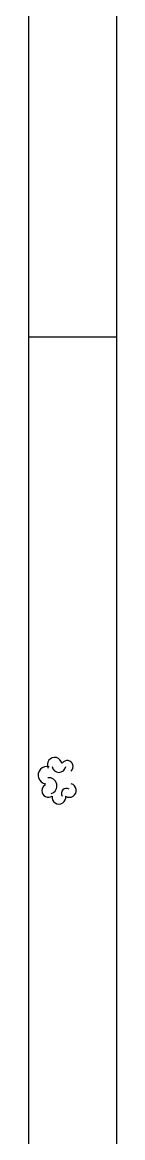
# Model space of a CAD drawing. Header units: millimetres. Extents: x 35 to 1147, y 31 to 824.
# Drawn here: x 42.9 to 52.2, y 149.3 to 267.6 of the extents above; entities that cross this region are included whole.
import ezdxf

# ---------------------------------------------------------------- set-up
doc = ezdxf.new("R2010")
doc.units = ezdxf.units.MM
for name, color, linetype in [('ARCS', 4, 'Continuous'), ('LINES', 7, 'Continuous'), ('RECTANGLES', 3, 'Continuous')]:
    doc.layers.add(name, color=color, linetype=linetype)

msp = doc.modelspace()

# ---------------------------------------------------------------- linework, layer by layer
at = {"layer": 'ARCS'}
for centre, radius, start, end in [((45.67, 188.89), 0.767, 10.4915, 207.646), ((46.99, 188.68), 0.641, 313.1524, 144.7824), ((44.83, 187.78), 0.919, 74.9315, 261.6341), ((46.12, 188.8), 0.73, 189.4623, 350.5377), ((45.04, 186.64), 0.863, 288.4349, 97.125), ((45.01, 186.13), 0.701, 117.646, 304.3803), ((46.9, 185.86), 0.516, 54.4623, 215.5377), ((47.23, 186.16), 0.733, 236.9761, 73.7398), ((46.12, 185.44), 0.73, 170.5377, 9.4623)]:
    msp.add_arc(centre, radius, start, end, dxfattribs=at)
at = {"layer": 'LINES'}
msp.add_line((42.88, 234.28), (52.24, 234.28), dxfattribs=at)
at = {"layer": 'RECTANGLES'}
for p, q in [((42.88, 811.36), (42.88, 31)), ((52.24, 802.72), (52.24, 39.52))]:
    msp.add_line(p, q, dxfattribs=at)

doc.saveas('drawing.dxf')
